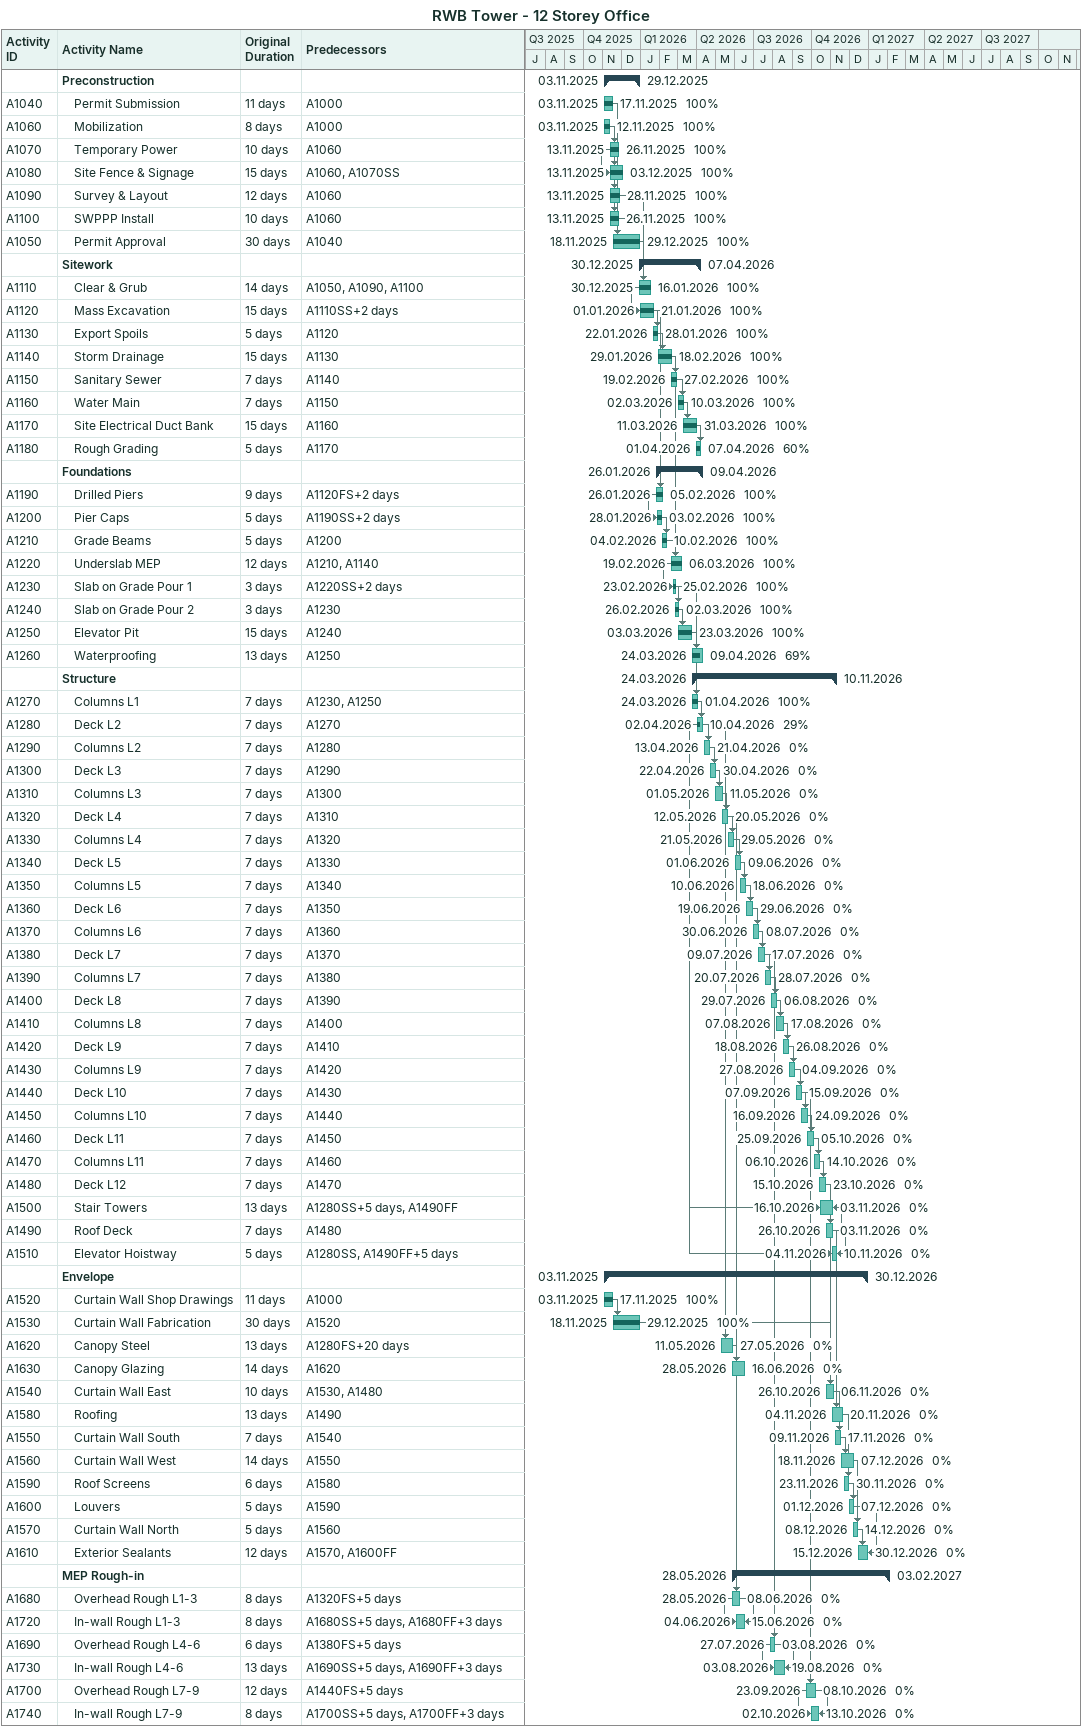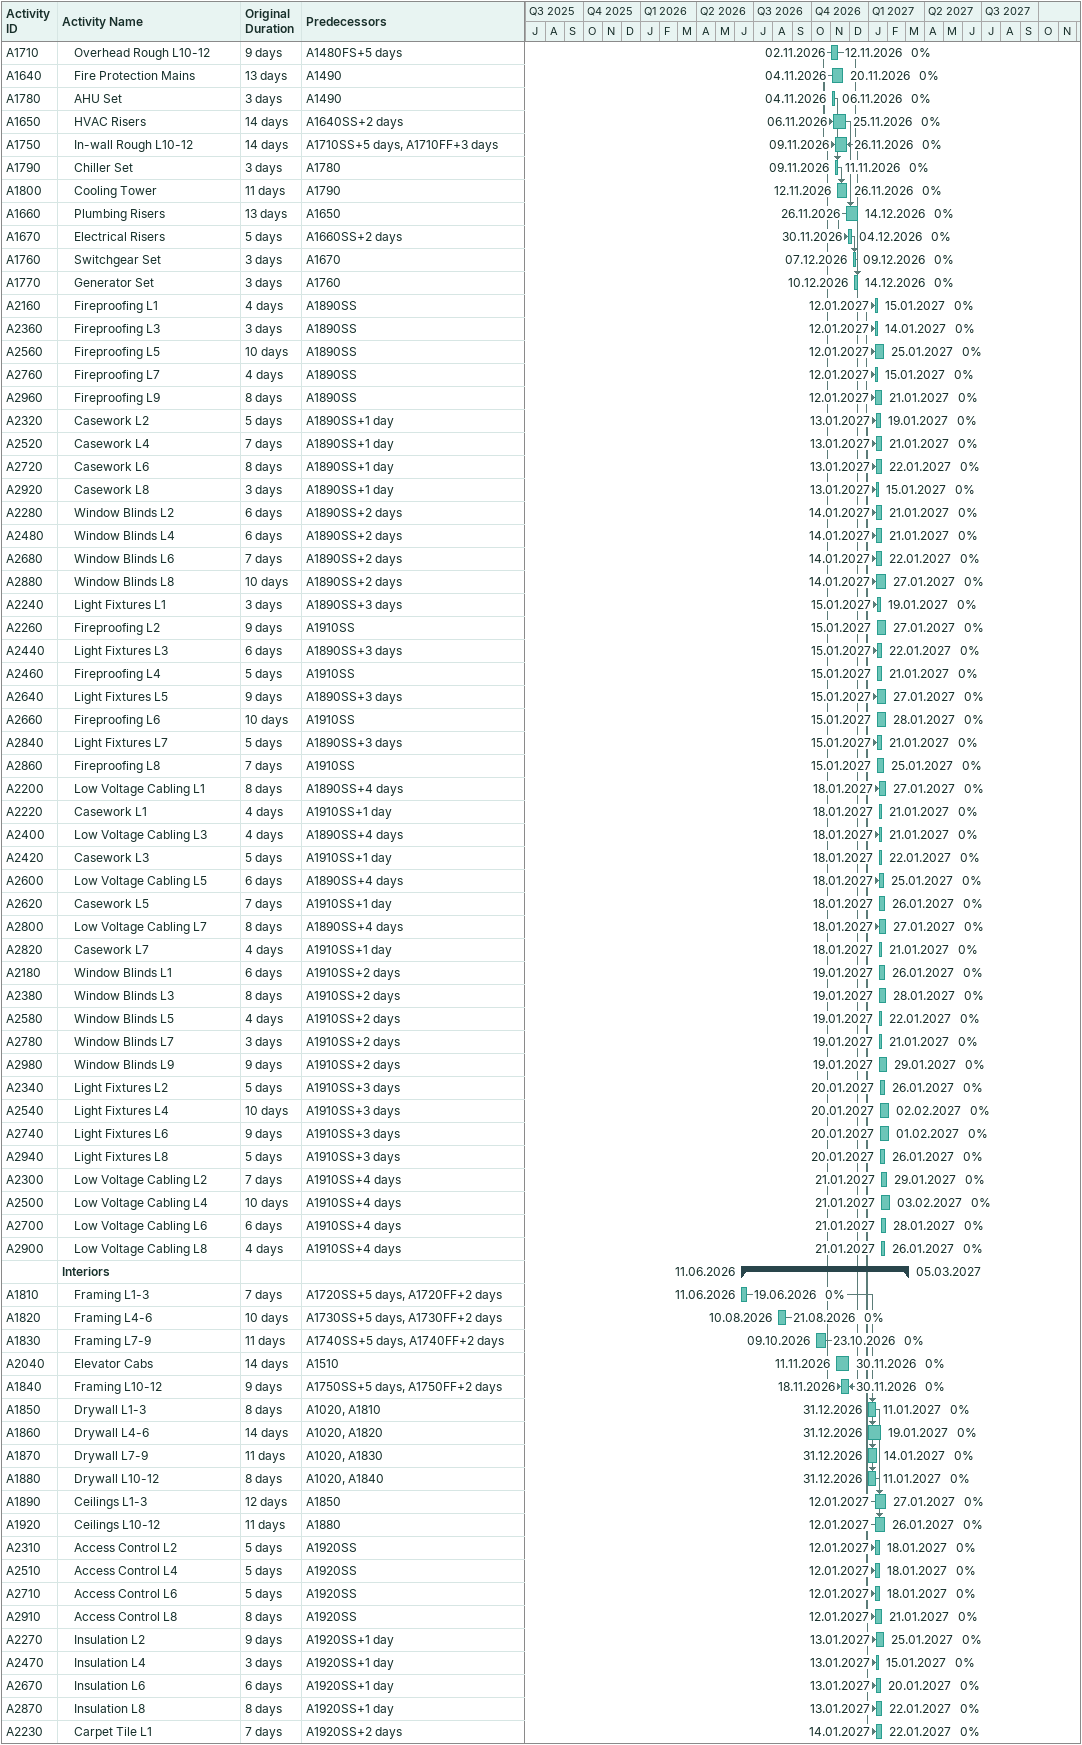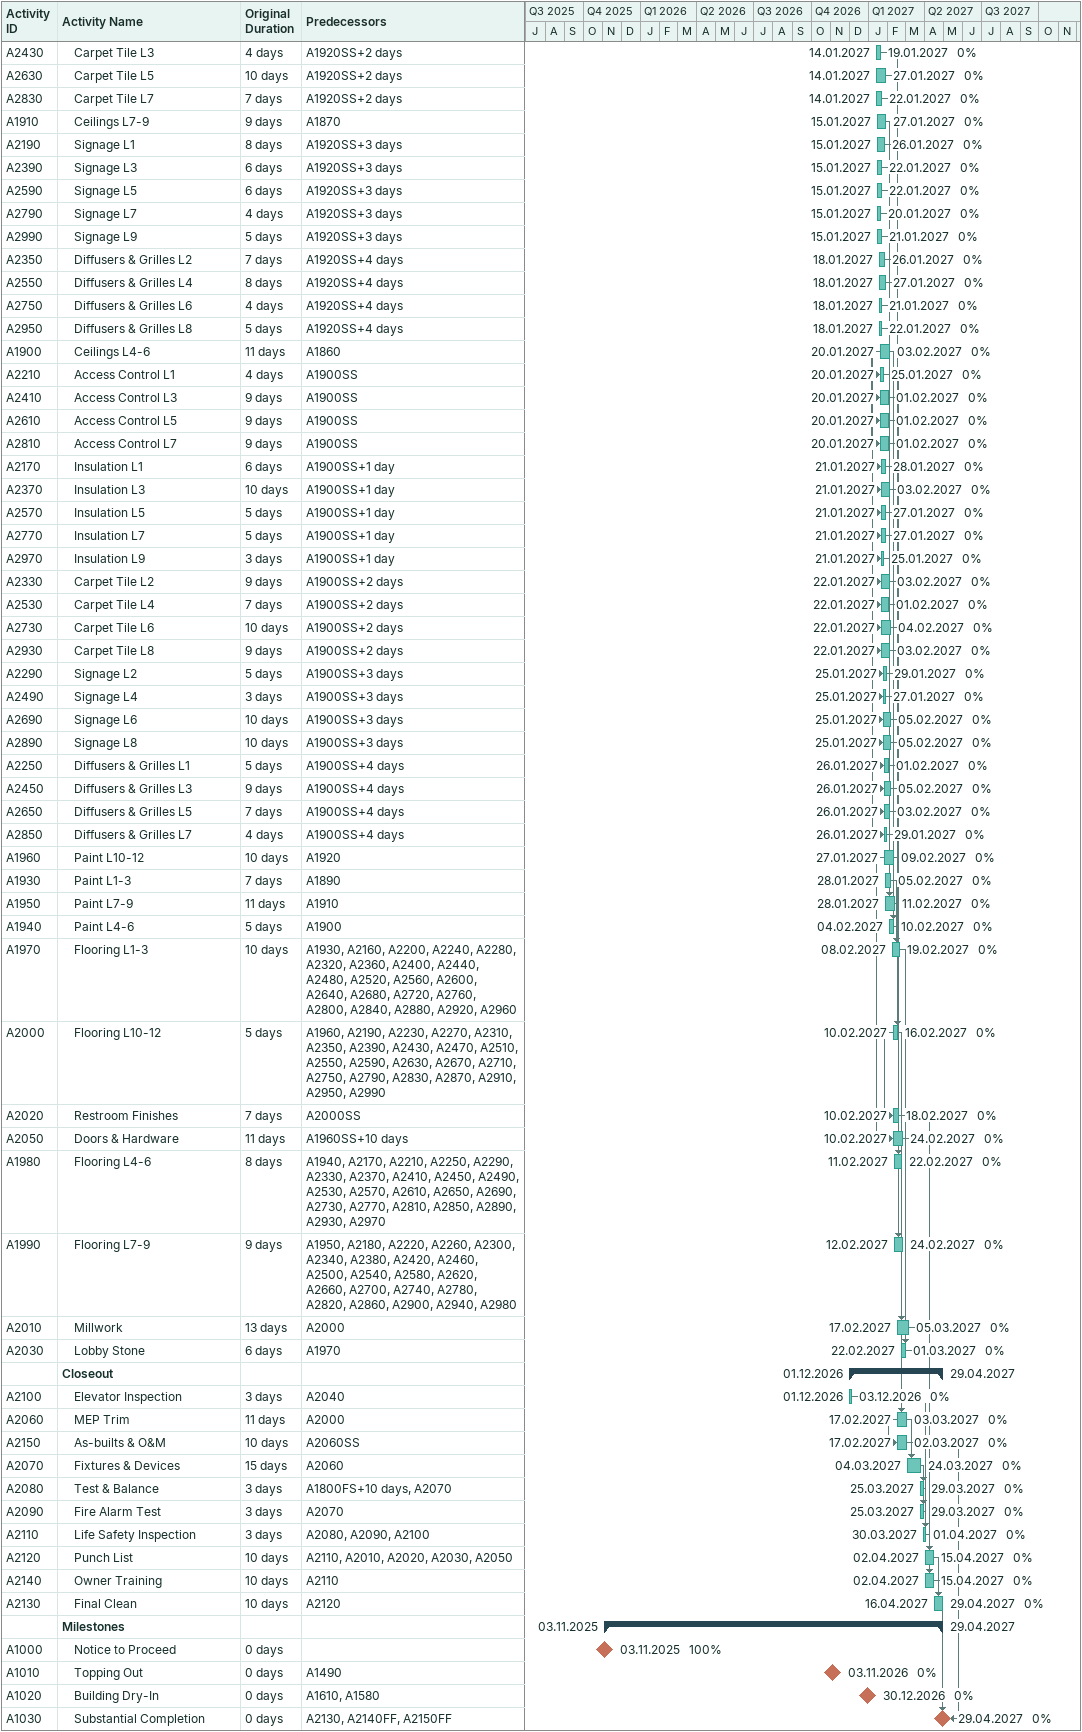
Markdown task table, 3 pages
RWB Tower - 12 Storey Office

| ID | Level | Task | Original duration | Start | Finish | Predecessors | % complete |
|---|---|---|---|---|---|---|---|
|  | 1 | **Preconstruction** |  | 2025-11-03 | 2025-12-29 |  |  |
| A1040 | 2 | Permit Submission | 11d | 2025-11-03 | 2025-11-17 | A1000 | 100 |
| A1060 | 2 | Mobilization | 8d | 2025-11-03 | 2025-11-12 | A1000 | 100 |
| A1070 | 2 | Temporary Power | 10d | 2025-11-13 | 2025-11-26 | A1060 | 100 |
| A1080 | 2 | Site Fence & Signage | 15d | 2025-11-13 | 2025-12-03 | A1060, A1070SS | 100 |
| A1090 | 2 | Survey & Layout | 12d | 2025-11-13 | 2025-11-28 | A1060 | 100 |
| A1100 | 2 | SWPPP Install | 10d | 2025-11-13 | 2025-11-26 | A1060 | 100 |
| A1050 | 2 | Permit Approval | 30d | 2025-11-18 | 2025-12-29 | A1040 | 100 |
|  | 1 | **Sitework** |  | 2025-12-30 | 2026-04-07 |  |  |
| A1110 | 2 | Clear & Grub | 14d | 2025-12-30 | 2026-01-16 | A1050, A1090, A1100 | 100 |
| A1120 | 2 | Mass Excavation | 15d | 2026-01-01 | 2026-01-21 | A1110SS+2d | 100 |
| A1130 | 2 | Export Spoils | 5d | 2026-01-22 | 2026-01-28 | A1120 | 100 |
| A1140 | 2 | Storm Drainage | 15d | 2026-01-29 | 2026-02-18 | A1130 | 100 |
| A1150 | 2 | Sanitary Sewer | 7d | 2026-02-19 | 2026-02-27 | A1140 | 100 |
| A1160 | 2 | Water Main | 7d | 2026-03-02 | 2026-03-10 | A1150 | 100 |
| A1170 | 2 | Site Electrical Duct Bank | 15d | 2026-03-11 | 2026-03-31 | A1160 | 100 |
| A1180 | 2 | Rough Grading | 5d | 2026-04-01 | 2026-04-07 | A1170 | 60 |
|  | 1 | **Foundations** |  | 2026-01-26 | 2026-04-09 |  |  |
| A1190 | 2 | Drilled Piers | 9d | 2026-01-26 | 2026-02-05 | A1120FS+2d | 100 |
| A1200 | 2 | Pier Caps | 5d | 2026-01-28 | 2026-02-03 | A1190SS+2d | 100 |
| A1210 | 2 | Grade Beams | 5d | 2026-02-04 | 2026-02-10 | A1200 | 100 |
| A1220 | 2 | Underslab MEP | 12d | 2026-02-19 | 2026-03-06 | A1210, A1140 | 100 |
| A1230 | 2 | Slab on Grade Pour 1 | 3d | 2026-02-23 | 2026-02-25 | A1220SS+2d | 100 |
| A1240 | 2 | Slab on Grade Pour 2 | 3d | 2026-02-26 | 2026-03-02 | A1230 | 100 |
| A1250 | 2 | Elevator Pit | 15d | 2026-03-03 | 2026-03-23 | A1240 | 100 |
| A1260 | 2 | Waterproofing | 13d | 2026-03-24 | 2026-04-09 | A1250 | 69 |
|  | 1 | **Structure** |  | 2026-03-24 | 2026-11-10 |  |  |
| A1270 | 2 | Columns L1 | 7d | 2026-03-24 | 2026-04-01 | A1230, A1250 | 100 |
| A1280 | 2 | Deck L2 | 7d | 2026-04-02 | 2026-04-10 | A1270 | 29 |
| A1290 | 2 | Columns L2 | 7d | 2026-04-13 | 2026-04-21 | A1280 | 0 |
| A1300 | 2 | Deck L3 | 7d | 2026-04-22 | 2026-04-30 | A1290 | 0 |
| A1310 | 2 | Columns L3 | 7d | 2026-05-01 | 2026-05-11 | A1300 | 0 |
| A1320 | 2 | Deck L4 | 7d | 2026-05-12 | 2026-05-20 | A1310 | 0 |
| A1330 | 2 | Columns L4 | 7d | 2026-05-21 | 2026-05-29 | A1320 | 0 |
| A1340 | 2 | Deck L5 | 7d | 2026-06-01 | 2026-06-09 | A1330 | 0 |
| A1350 | 2 | Columns L5 | 7d | 2026-06-10 | 2026-06-18 | A1340 | 0 |
| A1360 | 2 | Deck L6 | 7d | 2026-06-19 | 2026-06-29 | A1350 | 0 |
| A1370 | 2 | Columns L6 | 7d | 2026-06-30 | 2026-07-08 | A1360 | 0 |
| A1380 | 2 | Deck L7 | 7d | 2026-07-09 | 2026-07-17 | A1370 | 0 |
| A1390 | 2 | Columns L7 | 7d | 2026-07-20 | 2026-07-28 | A1380 | 0 |
| A1400 | 2 | Deck L8 | 7d | 2026-07-29 | 2026-08-06 | A1390 | 0 |
| A1410 | 2 | Columns L8 | 7d | 2026-08-07 | 2026-08-17 | A1400 | 0 |
| A1420 | 2 | Deck L9 | 7d | 2026-08-18 | 2026-08-26 | A1410 | 0 |
| A1430 | 2 | Columns L9 | 7d | 2026-08-27 | 2026-09-04 | A1420 | 0 |
| A1440 | 2 | Deck L10 | 7d | 2026-09-07 | 2026-09-15 | A1430 | 0 |
| A1450 | 2 | Columns L10 | 7d | 2026-09-16 | 2026-09-24 | A1440 | 0 |
| A1460 | 2 | Deck L11 | 7d | 2026-09-25 | 2026-10-05 | A1450 | 0 |
| A1470 | 2 | Columns L11 | 7d | 2026-10-06 | 2026-10-14 | A1460 | 0 |
| A1480 | 2 | Deck L12 | 7d | 2026-10-15 | 2026-10-23 | A1470 | 0 |
| A1500 | 2 | Stair Towers | 13d | 2026-10-16 | 2026-11-03 | A1280SS+5d, A1490FF | 0 |
| A1490 | 2 | Roof Deck | 7d | 2026-10-26 | 2026-11-03 | A1480 | 0 |
| A1510 | 2 | Elevator Hoistway | 5d | 2026-11-04 | 2026-11-10 | A1280SS, A1490FF+5d | 0 |
|  | 1 | **Envelope** |  | 2025-11-03 | 2026-12-30 |  |  |
| A1520 | 2 | Curtain Wall Shop Drawings | 11d | 2025-11-03 | 2025-11-17 | A1000 | 100 |
| A1530 | 2 | Curtain Wall Fabrication | 30d | 2025-11-18 | 2025-12-29 | A1520 | 100 |
| A1620 | 2 | Canopy Steel | 13d | 2026-05-11 | 2026-05-27 | A1280FS+20d | 0 |
| A1630 | 2 | Canopy Glazing | 14d | 2026-05-28 | 2026-06-16 | A1620 | 0 |
| A1540 | 2 | Curtain Wall East | 10d | 2026-10-26 | 2026-11-06 | A1530, A1480 | 0 |
| A1580 | 2 | Roofing | 13d | 2026-11-04 | 2026-11-20 | A1490 | 0 |
| A1550 | 2 | Curtain Wall South | 7d | 2026-11-09 | 2026-11-17 | A1540 | 0 |
| A1560 | 2 | Curtain Wall West | 14d | 2026-11-18 | 2026-12-07 | A1550 | 0 |
| A1590 | 2 | Roof Screens | 6d | 2026-11-23 | 2026-11-30 | A1580 | 0 |
| A1600 | 2 | Louvers | 5d | 2026-12-01 | 2026-12-07 | A1590 | 0 |
| A1570 | 2 | Curtain Wall North | 5d | 2026-12-08 | 2026-12-14 | A1560 | 0 |
| A1610 | 2 | Exterior Sealants | 12d | 2026-12-15 | 2026-12-30 | A1570, A1600FF | 0 |
|  | 1 | **MEP Rough-in** |  | 2026-05-28 | 2027-02-03 |  |  |
| A1680 | 2 | Overhead Rough L1-3 | 8d | 2026-05-28 | 2026-06-08 | A1320FS+5d | 0 |
| A1720 | 2 | In-wall Rough L1-3 | 8d | 2026-06-04 | 2026-06-15 | A1680SS+5d, A1680FF+3d | 0 |
| A1690 | 2 | Overhead Rough L4-6 | 6d | 2026-07-27 | 2026-08-03 | A1380FS+5d | 0 |
| A1730 | 2 | In-wall Rough L4-6 | 13d | 2026-08-03 | 2026-08-19 | A1690SS+5d, A1690FF+3d | 0 |
| A1700 | 2 | Overhead Rough L7-9 | 12d | 2026-09-23 | 2026-10-08 | A1440FS+5d | 0 |
| A1740 | 2 | In-wall Rough L7-9 | 8d | 2026-10-02 | 2026-10-13 | A1700SS+5d, A1700FF+3d | 0 |
| A1710 | 2 | Overhead Rough L10-12 | 9d | 2026-11-02 | 2026-11-12 | A1480FS+5d | 0 |
| A1640 | 2 | Fire Protection Mains | 13d | 2026-11-04 | 2026-11-20 | A1490 | 0 |
| A1780 | 2 | AHU Set | 3d | 2026-11-04 | 2026-11-06 | A1490 | 0 |
| A1650 | 2 | HVAC Risers | 14d | 2026-11-06 | 2026-11-25 | A1640SS+2d | 0 |
| A1750 | 2 | In-wall Rough L10-12 | 14d | 2026-11-09 | 2026-11-26 | A1710SS+5d, A1710FF+3d | 0 |
| A1790 | 2 | Chiller Set | 3d | 2026-11-09 | 2026-11-11 | A1780 | 0 |
| A1800 | 2 | Cooling Tower | 11d | 2026-11-12 | 2026-11-26 | A1790 | 0 |
| A1660 | 2 | Plumbing Risers | 13d | 2026-11-26 | 2026-12-14 | A1650 | 0 |
| A1670 | 2 | Electrical Risers | 5d | 2026-11-30 | 2026-12-04 | A1660SS+2d | 0 |
| A1760 | 2 | Switchgear Set | 3d | 2026-12-07 | 2026-12-09 | A1670 | 0 |
| A1770 | 2 | Generator Set | 3d | 2026-12-10 | 2026-12-14 | A1760 | 0 |
| A2160 | 2 | Fireproofing L1 | 4d | 2027-01-12 | 2027-01-15 | A1890SS | 0 |
| A2360 | 2 | Fireproofing L3 | 3d | 2027-01-12 | 2027-01-14 | A1890SS | 0 |
| A2560 | 2 | Fireproofing L5 | 10d | 2027-01-12 | 2027-01-25 | A1890SS | 0 |
| A2760 | 2 | Fireproofing L7 | 4d | 2027-01-12 | 2027-01-15 | A1890SS | 0 |
| A2960 | 2 | Fireproofing L9 | 8d | 2027-01-12 | 2027-01-21 | A1890SS | 0 |
| A2320 | 2 | Casework L2 | 5d | 2027-01-13 | 2027-01-19 | A1890SS+1d | 0 |
| A2520 | 2 | Casework L4 | 7d | 2027-01-13 | 2027-01-21 | A1890SS+1d | 0 |
| A2720 | 2 | Casework L6 | 8d | 2027-01-13 | 2027-01-22 | A1890SS+1d | 0 |
| A2920 | 2 | Casework L8 | 3d | 2027-01-13 | 2027-01-15 | A1890SS+1d | 0 |
| A2280 | 2 | Window Blinds L2 | 6d | 2027-01-14 | 2027-01-21 | A1890SS+2d | 0 |
| A2480 | 2 | Window Blinds L4 | 6d | 2027-01-14 | 2027-01-21 | A1890SS+2d | 0 |
| A2680 | 2 | Window Blinds L6 | 7d | 2027-01-14 | 2027-01-22 | A1890SS+2d | 0 |
| A2880 | 2 | Window Blinds L8 | 10d | 2027-01-14 | 2027-01-27 | A1890SS+2d | 0 |
| A2240 | 2 | Light Fixtures L1 | 3d | 2027-01-15 | 2027-01-19 | A1890SS+3d | 0 |
| A2260 | 2 | Fireproofing L2 | 9d | 2027-01-15 | 2027-01-27 | A1910SS | 0 |
| A2440 | 2 | Light Fixtures L3 | 6d | 2027-01-15 | 2027-01-22 | A1890SS+3d | 0 |
| A2460 | 2 | Fireproofing L4 | 5d | 2027-01-15 | 2027-01-21 | A1910SS | 0 |
| A2640 | 2 | Light Fixtures L5 | 9d | 2027-01-15 | 2027-01-27 | A1890SS+3d | 0 |
| A2660 | 2 | Fireproofing L6 | 10d | 2027-01-15 | 2027-01-28 | A1910SS | 0 |
| A2840 | 2 | Light Fixtures L7 | 5d | 2027-01-15 | 2027-01-21 | A1890SS+3d | 0 |
| A2860 | 2 | Fireproofing L8 | 7d | 2027-01-15 | 2027-01-25 | A1910SS | 0 |
| A2200 | 2 | Low Voltage Cabling L1 | 8d | 2027-01-18 | 2027-01-27 | A1890SS+4d | 0 |
| A2220 | 2 | Casework L1 | 4d | 2027-01-18 | 2027-01-21 | A1910SS+1d | 0 |
| A2400 | 2 | Low Voltage Cabling L3 | 4d | 2027-01-18 | 2027-01-21 | A1890SS+4d | 0 |
| A2420 | 2 | Casework L3 | 5d | 2027-01-18 | 2027-01-22 | A1910SS+1d | 0 |
| A2600 | 2 | Low Voltage Cabling L5 | 6d | 2027-01-18 | 2027-01-25 | A1890SS+4d | 0 |
| A2620 | 2 | Casework L5 | 7d | 2027-01-18 | 2027-01-26 | A1910SS+1d | 0 |
| A2800 | 2 | Low Voltage Cabling L7 | 8d | 2027-01-18 | 2027-01-27 | A1890SS+4d | 0 |
| A2820 | 2 | Casework L7 | 4d | 2027-01-18 | 2027-01-21 | A1910SS+1d | 0 |
| A2180 | 2 | Window Blinds L1 | 6d | 2027-01-19 | 2027-01-26 | A1910SS+2d | 0 |
| A2380 | 2 | Window Blinds L3 | 8d | 2027-01-19 | 2027-01-28 | A1910SS+2d | 0 |
| A2580 | 2 | Window Blinds L5 | 4d | 2027-01-19 | 2027-01-22 | A1910SS+2d | 0 |
| A2780 | 2 | Window Blinds L7 | 3d | 2027-01-19 | 2027-01-21 | A1910SS+2d | 0 |
| A2980 | 2 | Window Blinds L9 | 9d | 2027-01-19 | 2027-01-29 | A1910SS+2d | 0 |
| A2340 | 2 | Light Fixtures L2 | 5d | 2027-01-20 | 2027-01-26 | A1910SS+3d | 0 |
| A2540 | 2 | Light Fixtures L4 | 10d | 2027-01-20 | 2027-02-02 | A1910SS+3d | 0 |
| A2740 | 2 | Light Fixtures L6 | 9d | 2027-01-20 | 2027-02-01 | A1910SS+3d | 0 |
| A2940 | 2 | Light Fixtures L8 | 5d | 2027-01-20 | 2027-01-26 | A1910SS+3d | 0 |
| A2300 | 2 | Low Voltage Cabling L2 | 7d | 2027-01-21 | 2027-01-29 | A1910SS+4d | 0 |
| A2500 | 2 | Low Voltage Cabling L4 | 10d | 2027-01-21 | 2027-02-03 | A1910SS+4d | 0 |
| A2700 | 2 | Low Voltage Cabling L6 | 6d | 2027-01-21 | 2027-01-28 | A1910SS+4d | 0 |
| A2900 | 2 | Low Voltage Cabling L8 | 4d | 2027-01-21 | 2027-01-26 | A1910SS+4d | 0 |
|  | 1 | **Interiors** |  | 2026-06-11 | 2027-03-05 |  |  |
| A1810 | 2 | Framing L1-3 | 7d | 2026-06-11 | 2026-06-19 | A1720SS+5d, A1720FF+2d | 0 |
| A1820 | 2 | Framing L4-6 | 10d | 2026-08-10 | 2026-08-21 | A1730SS+5d, A1730FF+2d | 0 |
| A1830 | 2 | Framing L7-9 | 11d | 2026-10-09 | 2026-10-23 | A1740SS+5d, A1740FF+2d | 0 |
| A2040 | 2 | Elevator Cabs | 14d | 2026-11-11 | 2026-11-30 | A1510 | 0 |
| A1840 | 2 | Framing L10-12 | 9d | 2026-11-18 | 2026-11-30 | A1750SS+5d, A1750FF+2d | 0 |
| A1850 | 2 | Drywall L1-3 | 8d | 2026-12-31 | 2027-01-11 | A1020, A1810 | 0 |
| A1860 | 2 | Drywall L4-6 | 14d | 2026-12-31 | 2027-01-19 | A1020, A1820 | 0 |
| A1870 | 2 | Drywall L7-9 | 11d | 2026-12-31 | 2027-01-14 | A1020, A1830 | 0 |
| A1880 | 2 | Drywall L10-12 | 8d | 2026-12-31 | 2027-01-11 | A1020, A1840 | 0 |
| A1890 | 2 | Ceilings L1-3 | 12d | 2027-01-12 | 2027-01-27 | A1850 | 0 |
| A1920 | 2 | Ceilings L10-12 | 11d | 2027-01-12 | 2027-01-26 | A1880 | 0 |
| A2310 | 2 | Access Control L2 | 5d | 2027-01-12 | 2027-01-18 | A1920SS | 0 |
| A2510 | 2 | Access Control L4 | 5d | 2027-01-12 | 2027-01-18 | A1920SS | 0 |
| A2710 | 2 | Access Control L6 | 5d | 2027-01-12 | 2027-01-18 | A1920SS | 0 |
| A2910 | 2 | Access Control L8 | 8d | 2027-01-12 | 2027-01-21 | A1920SS | 0 |
| A2270 | 2 | Insulation L2 | 9d | 2027-01-13 | 2027-01-25 | A1920SS+1d | 0 |
| A2470 | 2 | Insulation L4 | 3d | 2027-01-13 | 2027-01-15 | A1920SS+1d | 0 |
| A2670 | 2 | Insulation L6 | 6d | 2027-01-13 | 2027-01-20 | A1920SS+1d | 0 |
| A2870 | 2 | Insulation L8 | 8d | 2027-01-13 | 2027-01-22 | A1920SS+1d | 0 |
| A2230 | 2 | Carpet Tile L1 | 7d | 2027-01-14 | 2027-01-22 | A1920SS+2d | 0 |
| A2430 | 2 | Carpet Tile L3 | 4d | 2027-01-14 | 2027-01-19 | A1920SS+2d | 0 |
| A2630 | 2 | Carpet Tile L5 | 10d | 2027-01-14 | 2027-01-27 | A1920SS+2d | 0 |
| A2830 | 2 | Carpet Tile L7 | 7d | 2027-01-14 | 2027-01-22 | A1920SS+2d | 0 |
| A1910 | 2 | Ceilings L7-9 | 9d | 2027-01-15 | 2027-01-27 | A1870 | 0 |
| A2190 | 2 | Signage L1 | 8d | 2027-01-15 | 2027-01-26 | A1920SS+3d | 0 |
| A2390 | 2 | Signage L3 | 6d | 2027-01-15 | 2027-01-22 | A1920SS+3d | 0 |
| A2590 | 2 | Signage L5 | 6d | 2027-01-15 | 2027-01-22 | A1920SS+3d | 0 |
| A2790 | 2 | Signage L7 | 4d | 2027-01-15 | 2027-01-20 | A1920SS+3d | 0 |
| A2990 | 2 | Signage L9 | 5d | 2027-01-15 | 2027-01-21 | A1920SS+3d | 0 |
| A2350 | 2 | Diffusers & Grilles L2 | 7d | 2027-01-18 | 2027-01-26 | A1920SS+4d | 0 |
| A2550 | 2 | Diffusers & Grilles L4 | 8d | 2027-01-18 | 2027-01-27 | A1920SS+4d | 0 |
| A2750 | 2 | Diffusers & Grilles L6 | 4d | 2027-01-18 | 2027-01-21 | A1920SS+4d | 0 |
| A2950 | 2 | Diffusers & Grilles L8 | 5d | 2027-01-18 | 2027-01-22 | A1920SS+4d | 0 |
| A1900 | 2 | Ceilings L4-6 | 11d | 2027-01-20 | 2027-02-03 | A1860 | 0 |
| A2210 | 2 | Access Control L1 | 4d | 2027-01-20 | 2027-01-25 | A1900SS | 0 |
| A2410 | 2 | Access Control L3 | 9d | 2027-01-20 | 2027-02-01 | A1900SS | 0 |
| A2610 | 2 | Access Control L5 | 9d | 2027-01-20 | 2027-02-01 | A1900SS | 0 |
| A2810 | 2 | Access Control L7 | 9d | 2027-01-20 | 2027-02-01 | A1900SS | 0 |
| A2170 | 2 | Insulation L1 | 6d | 2027-01-21 | 2027-01-28 | A1900SS+1d | 0 |
| A2370 | 2 | Insulation L3 | 10d | 2027-01-21 | 2027-02-03 | A1900SS+1d | 0 |
| A2570 | 2 | Insulation L5 | 5d | 2027-01-21 | 2027-01-27 | A1900SS+1d | 0 |
| A2770 | 2 | Insulation L7 | 5d | 2027-01-21 | 2027-01-27 | A1900SS+1d | 0 |
| A2970 | 2 | Insulation L9 | 3d | 2027-01-21 | 2027-01-25 | A1900SS+1d | 0 |
| A2330 | 2 | Carpet Tile L2 | 9d | 2027-01-22 | 2027-02-03 | A1900SS+2d | 0 |
| A2530 | 2 | Carpet Tile L4 | 7d | 2027-01-22 | 2027-02-01 | A1900SS+2d | 0 |
| A2730 | 2 | Carpet Tile L6 | 10d | 2027-01-22 | 2027-02-04 | A1900SS+2d | 0 |
| A2930 | 2 | Carpet Tile L8 | 9d | 2027-01-22 | 2027-02-03 | A1900SS+2d | 0 |
| A2290 | 2 | Signage L2 | 5d | 2027-01-25 | 2027-01-29 | A1900SS+3d | 0 |
| A2490 | 2 | Signage L4 | 3d | 2027-01-25 | 2027-01-27 | A1900SS+3d | 0 |
| A2690 | 2 | Signage L6 | 10d | 2027-01-25 | 2027-02-05 | A1900SS+3d | 0 |
| A2890 | 2 | Signage L8 | 10d | 2027-01-25 | 2027-02-05 | A1900SS+3d | 0 |
| A2250 | 2 | Diffusers & Grilles L1 | 5d | 2027-01-26 | 2027-02-01 | A1900SS+4d | 0 |
| A2450 | 2 | Diffusers & Grilles L3 | 9d | 2027-01-26 | 2027-02-05 | A1900SS+4d | 0 |
| A2650 | 2 | Diffusers & Grilles L5 | 7d | 2027-01-26 | 2027-02-03 | A1900SS+4d | 0 |
| A2850 | 2 | Diffusers & Grilles L7 | 4d | 2027-01-26 | 2027-01-29 | A1900SS+4d | 0 |
| A1960 | 2 | Paint L10-12 | 10d | 2027-01-27 | 2027-02-09 | A1920 | 0 |
| A1930 | 2 | Paint L1-3 | 7d | 2027-01-28 | 2027-02-05 | A1890 | 0 |
| A1950 | 2 | Paint L7-9 | 11d | 2027-01-28 | 2027-02-11 | A1910 | 0 |
| A1940 | 2 | Paint L4-6 | 5d | 2027-02-04 | 2027-02-10 | A1900 | 0 |
| A1970 | 2 | Flooring L1-3 | 10d | 2027-02-08 | 2027-02-19 | A1930, A2160, A2200, A2240, A2280, A2320, A2360, A2400, A2440, A2480, A2520, A2560, A2600, A2640, A2680, A2720, A2760, A2800, A2840, A2880, A2920, A2960 | 0 |
| A2000 | 2 | Flooring L10-12 | 5d | 2027-02-10 | 2027-02-16 | A1960, A2190, A2230, A2270, A2310, A2350, A2390, A2430, A2470, A2510, A2550, A2590, A2630, A2670, A2710, A2750, A2790, A2830, A2870, A2910, A2950, A2990 | 0 |
| A2020 | 2 | Restroom Finishes | 7d | 2027-02-10 | 2027-02-18 | A2000SS | 0 |
| A2050 | 2 | Doors & Hardware | 11d | 2027-02-10 | 2027-02-24 | A1960SS+10d | 0 |
| A1980 | 2 | Flooring L4-6 | 8d | 2027-02-11 | 2027-02-22 | A1940, A2170, A2210, A2250, A2290, A2330, A2370, A2410, A2450, A2490, A2530, A2570, A2610, A2650, A2690, A2730, A2770, A2810, A2850, A2890, A2930, A2970 | 0 |
| A1990 | 2 | Flooring L7-9 | 9d | 2027-02-12 | 2027-02-24 | A1950, A2180, A2220, A2260, A2300, A2340, A2380, A2420, A2460, A2500, A2540, A2580, A2620, A2660, A2700, A2740, A2780, A2820, A2860, A2900, A2940, A2980 | 0 |
| A2010 | 2 | Millwork | 13d | 2027-02-17 | 2027-03-05 | A2000 | 0 |
| A2030 | 2 | Lobby Stone | 6d | 2027-02-22 | 2027-03-01 | A1970 | 0 |
|  | 1 | **Closeout** |  | 2026-12-01 | 2027-04-29 |  |  |
| A2100 | 2 | Elevator Inspection | 3d | 2026-12-01 | 2026-12-03 | A2040 | 0 |
| A2060 | 2 | MEP Trim | 11d | 2027-02-17 | 2027-03-03 | A2000 | 0 |
| A2150 | 2 | As-builts & O&M | 10d | 2027-02-17 | 2027-03-02 | A2060SS | 0 |
| A2070 | 2 | Fixtures & Devices | 15d | 2027-03-04 | 2027-03-24 | A2060 | 0 |
| A2080 | 2 | Test & Balance | 3d | 2027-03-25 | 2027-03-29 | A1800FS+10d, A2070 | 0 |
| A2090 | 2 | Fire Alarm Test | 3d | 2027-03-25 | 2027-03-29 | A2070 | 0 |
| A2110 | 2 | Life Safety Inspection | 3d | 2027-03-30 | 2027-04-01 | A2080, A2090, A2100 | 0 |
| A2120 | 2 | Punch List | 10d | 2027-04-02 | 2027-04-15 | A2110, A2010, A2020, A2030, A2050 | 0 |
| A2140 | 2 | Owner Training | 10d | 2027-04-02 | 2027-04-15 | A2110 | 0 |
| A2130 | 2 | Final Clean | 10d | 2027-04-16 | 2027-04-29 | A2120 | 0 |
|  | 1 | **Milestones** |  | 2025-11-03 | 2027-04-29 |  |  |
| A1000 | 2 | Notice to Proceed | 0d | 2025-11-03 | 2025-11-03 |  | 100 |
| A1010 | 2 | Topping Out | 0d | 2026-11-03 | 2026-11-03 | A1490 | 0 |
| A1020 | 2 | Building Dry-In | 0d | 2026-12-30 | 2026-12-30 | A1610, A1580 | 0 |
| A1030 | 2 | Substantial Completion | 0d | 2027-04-29 | 2027-04-29 | A2130, A2140FF, A2150FF | 0 |
